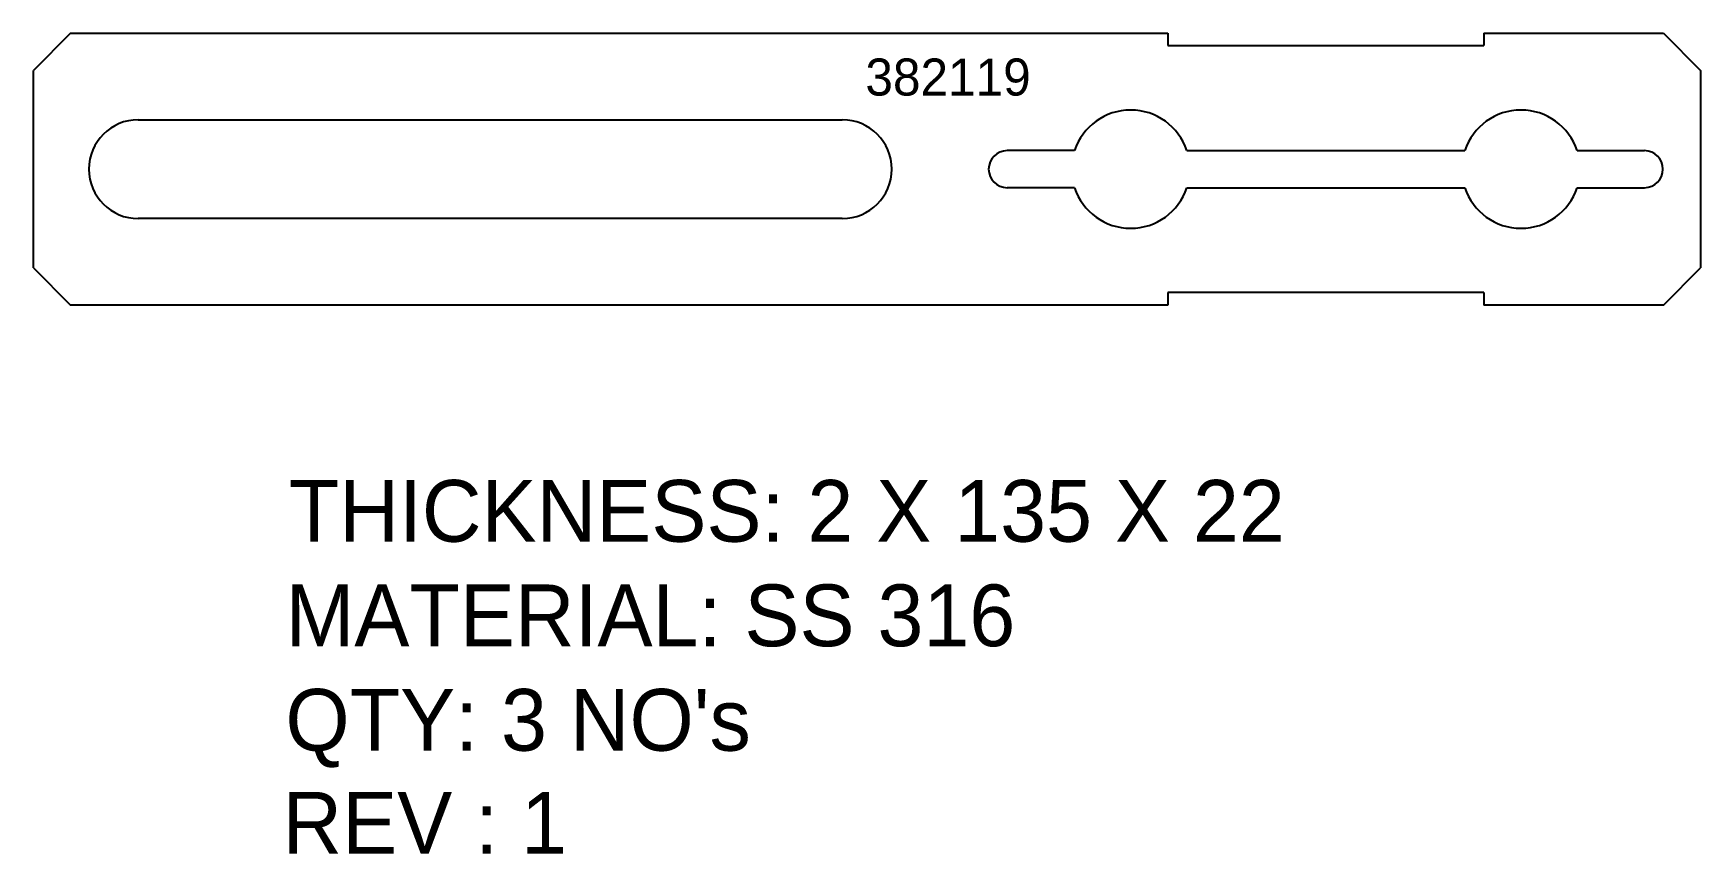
# Model space of a CAD drawing. Header units: inches. Extents: x 2341 to 2476, y 94 to 160.
import ezdxf

# ---------------------------------------------------------------- set-up
doc = ezdxf.new("R2010")
doc.units = ezdxf.units.IN
doc.header["$MEASUREMENT"] = 0
doc.layers.add('LaserCutting', color=3, linetype='Continuous')

msp = doc.modelspace()

# ---------------------------------------------------------------- linework, layer by layer
at = {"layer": 'LaserCutting'}
for p, q in [((2344.49, 160.13), (2341.49, 157.13)), ((2344.49, 160.13), (2433.34, 160.13)), ((2433.34, 160.13), (2433.34, 159.13)), ((2458.94, 160.13), (2458.94, 159.13)), ((2458.94, 160.13), (2473.49, 160.13)), ((2473.49, 160.13), (2476.49, 157.13)), ((2433.34, 159.13), (2458.94, 159.13)), ((2341.49, 141.13), (2341.49, 157.13)), ((2476.49, 157.13), (2476.49, 141.13)), ((2349.99, 153.13), (2406.99, 153.13)), ((2425.8, 150.63), (2420.34, 150.63)), ((2434.88, 150.63), (2457.4, 150.63)), ((2466.48, 150.63), (2471.94, 150.63)), ((2425.8, 147.63), (2420.34, 147.63)), ((2434.88, 147.63), (2457.4, 147.63)), ((2466.48, 147.63), (2471.94, 147.63)), ((2406.99, 145.13), (2349.99, 145.13)), ((2341.49, 141.13), (2344.49, 138.13)), ((2473.49, 138.13), (2476.49, 141.13)), ((2458.94, 139.13), (2433.34, 139.13)), ((2433.34, 139.13), (2433.34, 138.13)), ((2458.94, 139.13), (2458.94, 138.13)), ((2433.34, 138.13), (2344.49, 138.13)), ((2473.49, 138.13), (2458.94, 138.13))]:
    msp.add_line(p, q, dxfattribs=at)
for centre, radius, start, end in [((2430.34, 149.13), 4.79, 18.2691, 161.7309), ((2461.94, 149.13), 4.79, 18.2691, 161.7309), ((2349.99, 149.13), 4, 90, 270), ((2406.99, 149.13), 4, 270, 90), ((2420.34, 149.13), 1.5, 90, 270), ((2471.94, 149.13), 1.5, 270, 90), ((2430.34, 149.13), 4.79, 198.2691, 341.7309), ((2461.94, 149.13), 4.79, 198.2691, 341.7309)]:
    msp.add_arc(centre, radius, start, end, dxfattribs=at)

# ---------------------------------------------------------------- texts
at = {"color": 7}
for s, p in [('THICKNESS: 2 X 135 X 22', (2362.18, 118.96)), ('MATERIAL: SS 316', (2361.91, 110.5)), ("QTY: 3 NO's", (2361.9, 102.04)), ('REV : 1', (2361.66, 93.7))]:
    msp.add_text(s, height=5, dxfattribs=at).set_placement(p)
at = {"layer": 'LaserCutting', "insert": (2408.86, 158.09), "char_height": 3, "width": 37.7344, "attachment_point": 1}
msp.add_mtext('{\\fCentury Gothic|b0|i0|c0|p18;382119}', dxfattribs=at)

doc.saveas('drawing.dxf')
